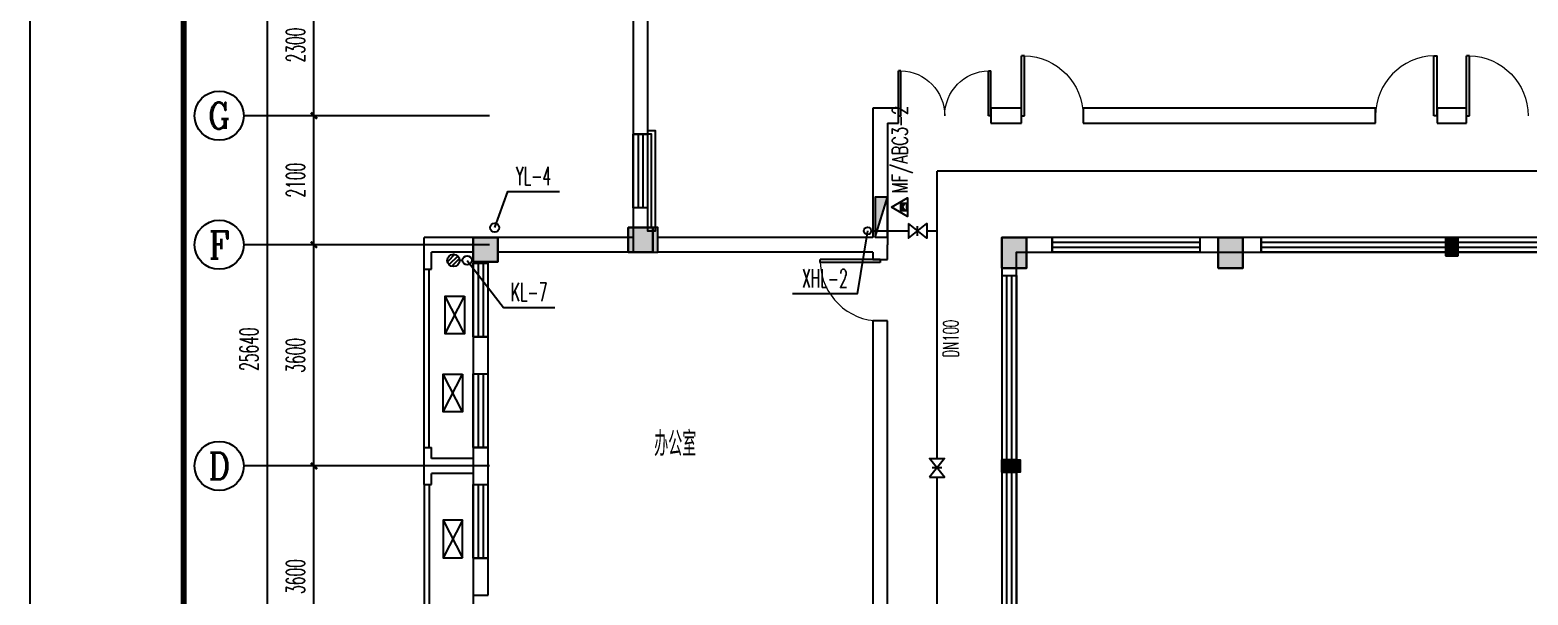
# Model space of a CAD drawing. Header units: inches. Extents: x -1293886 to -986005, y -15154 to 203628.
# Drawn here: x -1169458 to -1145085, y 2606 to 11801 of the extents above; entities that cross this region are included whole.
import ezdxf
from ezdxf.enums import TextEntityAlignment as Align

# ---------------------------------------------------------------- set-up
doc = ezdxf.new("R2010")
doc.units = ezdxf.units.IN
doc.header["$LTSCALE"] = 100
doc.header["$MEASUREMENT"] = 0
doc.linetypes.add('W_P', pattern=[7, 6, -1])
doc.layers.get('0').update_dxf_attribs({"color": 252})
for name, color, linetype in [('AXIS_TEXT', 7, 'Continuous'), ('PUB_HATCH', 8, 'Continuous'), ('PUB_WALL', 9, 'Continuous'), ('TK', 142, 'Continuous'), ('WP_F', 1, 'Continuous'), ('WP_F_DN', 4, 'Continuous'), ('WP_F_LGBH', 4, 'Continuous'), ('WP_F_PJ', 7, 'Continuous'), ('WP_Y', 6, 'W_P'), ('WP_Y_LGBH', 4, 'Continuous'), ('WP_Y_PJ', 7, 'Continuous'), ('WW_PJ', 7, 'Continuous'), ('WZ', 6, 'Continuous')]:
    doc.layers.add(name, color=color, linetype=linetype)
doc.layers.add('COLU', color=2, linetype='Continuous', lineweight=30)
doc.layers.add('COLU-HATCH', color=7, linetype='Continuous', lineweight=25, true_color=0x5b5b5b)
doc.styles.add('_TCH_AXIS', font='COMPLEX', dxfattribs={"bigfont": 'GBCBIG'})
doc.styles.add('COMPLEX', font='COMPLEX')
doc.styles.add('DIM_FONT', font='bzxw.shx', dxfattribs={"width": 0.55, "bigfont": 'bzhz.shx'})
doc.styles.add('DXF', font='bzxw.shx', dxfattribs={"width": 0.7, "bigfont": 'bzhz.shx'})
doc.styles.add('HZ', font='SIMPLEX.SHX', dxfattribs={"width": 0.55, "bigfont": 'HZTXT.SHX'})
doc.styles.add('HZ2', font='ROMAND.SHX', dxfattribs={"width": 0.7, "bigfont": 'HZTXT.SHX'})
doc.styles.get("Standard").update_dxf_attribs({"font": 'txt.shx', "bigfont": 'bzhz.shx'})
doc.dimstyles.new('DIMN', dxfattribs={"dimtxt": 300, "dimasz": 100, "dimexe": 250, "dimexo": 300, "dimgap": 150, "dimtad": 1, "dimdec": 0, "dimzin": 0, "dimdsep": 46, "dimtxsty": 'DIM_FONT', "dimblk": 'ARCHTICK', "dimcen": 0.09, "dimclrt": 7, "dimazin": 2, "dimtfac": 1, "dimtdec": 0, "dimtix": 1, "dimtmove": 2, "dimatfit": 3, "dimldrblk": 'ARCHTICK', "dimfxl": 0, "dimtolj": 1, "dimtzin": 0, "dimarcsym": 0})

# ---------------------------------------------------------------- blocks, each defined once
blk = doc.blocks.new('A$C34B85FCC')
at = {"layer": 'COLU-HATCH', "transparency": 33554687}
for points in [[(400, 14300), (400, 14700), (0, 14700), (0, 14300)], [(2920, 14460), (2920, 14860), (2520, 14860), (2520, 14460)], [(9000, 14200), (9000, 14700), (8600, 14700), (8600, 14200)], [(12520, 14200), (12520, 14700), (12120, 14700), (12120, 14200)]]:
    blk.add_hatch(color=256, dxfattribs=at).paths.add_polyline_path(points, flags=0)
at = {"layer": 'PUB_WALL'}
h = blk.add_hatch(dxfattribs=at)
h.set_pattern_fill('钢筋混凝土', color=256, scale=30)
h.set_pattern_definition([(45, (-1241376.725, 680760.73), (-53.0330086, 53.0330086), []), (50, (-1241376.72, 680760.73), (215.178055, -18.82564), [22.5, -247.5]), (355, (-1241376.72, 680760.73), (-41.6254, 225.65764), [18, -198]), (100.4514, (-1241358.8, 680759.16), (173.552815, 206.831863), [19.122057, -210.342634]), (46.1842, (-1241376.72, 680820.73), (320.172315, -49.655704), [33.75, -371.25]), (96.6356, (-1241350.04, 680816.6), (280.39881, 292.23536), [28.68309, -315.5139]), (351.1842, (-1241376.72, 680820.73), (280.39858, 292.23558), [27, -297]), (21, (-1241346.72, 680805.73), (179.072116, -120.785667), [22.5, -247.5]), (326, (-1241346.72, 680805.73), (72.9946, 217.545014), [18, -198]), (71.4514, (-1241331.8, 680795.66), (252.06679, 96.75915), [19.122057, -210.342634]), (37.5, (-1241376.725, 680760.73), (3.6479566, 99.868156), [0, -195.6, 0, -201, 0, -198.75]), (7.5, (-1241376.72, 680760.73), (78.920861, 118.3235136), [0, -114.6, 0, -191.1, 0, -75.75]), (327.5, (-1241443.625, 680760.73), (160.146731, -6.7664615), [0, -75, 0, -234, 0, -310.5]), (317.5, (-1241473.62, 680760.73), (174.955851, 30.031495), [0, -97.5, 0, -155.4, 0, -220.5])])
h.paths.add_polyline_path([(16010, 14690), (16010, 14410), (15830, 14410), (15830, 14690)])
at = {"layer": 'COLU'}
for points in [[(400, 14300), (400, 14700), (0, 14700), (0, 14300)], [(2920, 14460), (2920, 14860), (2520, 14860), (2520, 14460)], [(9000, 14200), (9000, 14700), (8600, 14700), (8600, 14200)], [(12520, 14200), (12520, 14700), (12120, 14700), (12120, 14200)]]:
    blk.add_lwpolyline(points, close=True, dxfattribs=at)
at = {"layer": 'PUB_WALL'}
for p, q in [((15820, 14400), (15820, 14700)), ((16020, 14400), (16020, 14700)), ((15820, 14400), (16020, 14400))]:
    blk.add_line(p, q, dxfattribs=at)
at = {"layer": 'PUB_WALL', "const_width": 20}
blk.add_lwpolyline([(16010, 14690), (16010, 14410), (15830, 14410), (15830, 14690)], close=True, dxfattribs=at)
blk = doc.blocks.new('_ArchTick')
at = {"color": 0, "linetype": 'ByBlock', "const_width": 0.4}
blk.add_lwpolyline([(-0.5, -0.5), (0.5, 0.5)], dxfattribs=at)
blk = doc.blocks.new('*D304')
at = {"color": 0, "lineweight": -2}
for p, q in [((-1162637, 4706), (-1165087, 4706)), ((-1164837, 1106), (-1164837, 4706)), ((-1162637, 1106), (-1165087, 1106))]:
    blk.add_line(p, q, dxfattribs=at)
at = {"layer": 'Defpoints', "color": 0}
for p in [(-1164837, 4706), (-1162337, 4706), (-1162337, 1106)]:
    blk.add_point(p, dxfattribs=at)
at = {"color": 0, "lineweight": -2, "xscale": 100, "yscale": 100, "zscale": 100}
for p, rotation in [((-1164837, 4706), 90), ((-1164837, 1106), 270)]:
    blk.add_blockref('_ArchTick', p, dxfattribs=dict(at, rotation=rotation))
at = {"color": 7, "insert": (-1165137, 2906), "char_height": 300, "attachment_point": 5, "rotation": 90, "style": 'HZ'}
blk.add_mtext('\\A1;3600', dxfattribs=at)
blk = doc.blocks.new('*D305')
at = {"color": 0, "lineweight": -2}
for p, q in [((-1162637, 8306), (-1165087, 8306)), ((-1164837, 4706), (-1164837, 8306)), ((-1162637, 4706), (-1165087, 4706))]:
    blk.add_line(p, q, dxfattribs=at)
at = {"layer": 'Defpoints', "color": 0}
for p in [(-1164837, 8306), (-1162337, 8306), (-1162337, 4706)]:
    blk.add_point(p, dxfattribs=at)
at = {"color": 0, "lineweight": -2, "xscale": 100, "yscale": 100, "zscale": 100}
for p, rotation in [((-1164837, 8306), 90), ((-1164837, 4706), 270)]:
    blk.add_blockref('_ArchTick', p, dxfattribs=dict(at, rotation=rotation))
at = {"color": 7, "insert": (-1165137, 6506), "char_height": 300, "attachment_point": 5, "rotation": 90, "style": 'HZ'}
blk.add_mtext('\\A1;3600', dxfattribs=at)
blk = doc.blocks.new('*D306')
at = {"color": 0, "lineweight": -2}
for p, q in [((-1162637, 10406), (-1165087, 10406)), ((-1164837, 8306), (-1164837, 10406)), ((-1162637, 8306), (-1165087, 8306))]:
    blk.add_line(p, q, dxfattribs=at)
at = {"layer": 'Defpoints', "color": 0}
for p in [(-1164837, 10406), (-1162337, 10406), (-1162337, 8306)]:
    blk.add_point(p, dxfattribs=at)
at = {"color": 0, "lineweight": -2, "xscale": 100, "yscale": 100, "zscale": 100}
for p, rotation in [((-1164837, 10406), 90), ((-1164837, 8306), 270)]:
    blk.add_blockref('_ArchTick', p, dxfattribs=dict(at, rotation=rotation))
at = {"color": 7, "insert": (-1165137, 9356), "char_height": 300, "attachment_point": 5, "rotation": 90, "style": 'HZ'}
blk.add_mtext('\\A1;2100', dxfattribs=at)
blk = doc.blocks.new('*D307')
at = {"color": 0, "lineweight": -2}
for p, q in [((-1162637, 12706), (-1165087, 12706)), ((-1164837, 10406), (-1164837, 12706)), ((-1162637, 10406), (-1165087, 10406))]:
    blk.add_line(p, q, dxfattribs=at)
at = {"layer": 'Defpoints', "color": 0}
for p in [(-1164837, 12706), (-1162337, 12706), (-1162337, 10406)]:
    blk.add_point(p, dxfattribs=at)
at = {"color": 0, "lineweight": -2, "xscale": 100, "yscale": 100, "zscale": 100}
for p, rotation in [((-1164837, 12706), 90), ((-1164837, 10406), 270)]:
    blk.add_blockref('_ArchTick', p, dxfattribs=dict(at, rotation=rotation))
at = {"color": 7, "insert": (-1165137, 11556), "char_height": 300, "attachment_point": 5, "rotation": 90, "style": 'HZ'}
blk.add_mtext('\\A1;2300', dxfattribs=at)
blk = doc.blocks.new('*D310')
at = {"color": 0, "lineweight": -2}
for p, q in [((-1162594, 19426), (-1165844, 19426)), ((-1165594, -6214), (-1165594, 19426)), ((-1162594, -6214), (-1165844, -6214))]:
    blk.add_line(p, q, dxfattribs=at)
at = {"layer": 'Defpoints', "color": 0}
for p in [(-1165594, 19426), (-1162294, 19426), (-1162294, -6214)]:
    blk.add_point(p, dxfattribs=at)
at = {"color": 0, "lineweight": -2, "xscale": 100, "yscale": 100, "zscale": 100}
for p, rotation in [((-1165594, 19426), 90), ((-1165594, -6214), 270)]:
    blk.add_blockref('_ArchTick', p, dxfattribs=dict(at, rotation=rotation))
at = {"color": 7, "insert": (-1165894, 6606), "char_height": 300, "attachment_point": 5, "rotation": 90, "style": 'HZ'}
blk.add_mtext('\\A1;25640', dxfattribs=at)
blk = doc.blocks.new('$TCHSYS$WIN2D')
for p, q in [((-0.5, 0.5), (0.5, 0.5)), ((-0.5, 0.5), (-0.5, -0.5)), ((0.5, 0.5), (0.5, -0.5)), ((0.5, 0.1667), (-0.5, 0.1667)), ((0.5, -0.1667), (-0.5, -0.1667)), ((-0.5, -0.5), (0.5, -0.5))]:
    blk.add_line(p, q)
blk = doc.blocks.new('_AXISO')
blk.add_circle((0, 0), 0.5)
at = {"layer": 'AXIS_TEXT', "style": 'COMPLEX', "width": 1.041667}
blk.add_attdef('A', text='', height=0.56, dxfattribs=at).set_placement((-0.25, -0.28), (0.25, -0.28), align=Align.FIT)
blk = doc.blocks.new('$DorLib2D$00000001')
for p, q in [((0.45, 0.975), (0.5, 0.975)), ((0.45, 0), (0.45, 0.975)), ((0.5, 0), (0.5, 0.975)), ((0.5, 0), (0.45, 0))]:
    blk.add_line(p, q)
at = {"lineweight": 13}
blk.add_arc((0.475, 0), 0.975, 91.4693, 180, dxfattribs=at)
blk = doc.blocks.new('$DorLib2D$00000002')
for p, q in [((-0.5, 0), (-0.5, 0.4875)), ((-0.475, 0.4875), (-0.5, 0.4875)), ((-0.475, 0), (-0.475, 0.4875)), ((0.475, 0), (0.475, 0.4875)), ((0.475, 0.4875), (0.5, 0.4875)), ((0.5, 0), (0.5, 0.4875)), ((-0.5, 0), (-0.475, 0)), ((0.5, 0), (0.475, 0))]:
    blk.add_line(p, q)
at = {"lineweight": 13}
for centre, start, end in [((-0.4875, 0), 0, 88.53072), ((0.4875, 0), 91.46928, 180)]:
    blk.add_arc(centre, 0.4875, start, end, dxfattribs=at)
blk = doc.blocks.new('_FZH')
blk.add_lwpolyline([(-0.5, -0.5), (0.5, -0.5), (0.5, 0.5), (-0.5, 0.5)], close=True)
at = {"layer": 'PUB_HATCH'}
blk.add_solid([(-0.5, -0.5), (0.5, -0.5), (-0.5, 0.5), (0.5, 0.5)], dxfattribs=at)
blk = doc.blocks.new('$LIGUAN')
at = {"color": 0, "linetype": 'Continuous'}
blk.add_circle((0, 0), 0.5, dxfattribs=at)
at = {"color": 0, "flags": 1}
for tag in ['THICK', 'BG_D', 'BG_T']:
    blk.add_attdef(tag, (0, 0), '', height=0.0001, dxfattribs=at)
blk = doc.blocks.new('$QC001_5')
blk.add_line((-325, 200), (325, 0))
blk.add_lwpolyline([(325, 0), (325, 200), (-325, 200), (-325, 0)], close=True)
blk.add_solid([(-325, 200), (325, 200), (-325, 200), (325, 0)])
at = {"flags": 1}
for tag in ['UNIT', 'WHAT', 'SPEC']:
    blk.add_attdef(tag, (0, 0), '', height=0.001, dxfattribs=at)
blk = doc.blocks.new('$QC006_2')
for points in [[(0, 260), (150, 0), (-150, 0)], [(-57, 109), (67, 109), (67, 19), (-57, 19)]]:
    blk.add_lwpolyline(points, close=True)
for points in [[(-57, 109), (67, 109), (67, 19), (-57, 109)], [(67, 19), (-57, 109), (-57, 19), (67, 109)], [(67, 109), (67, 19), (-57, 109), (-57, 19)]]:
    blk.add_solid(points)
at = {"style": 'HZ', "width": 0.7}
blk.add_attdef('TXT', (227, -1), '', height=250, dxfattribs=at)
at = {"style": 'HZ', "flags": 1}
for tag in ['UNIT', 'WHAT', 'SPEC']:
    blk.add_attdef(tag, (0, 0), '', height=0.001, dxfattribs=at)
blk = doc.blocks.new('$PS001_0')
for p, q in [((-0.48, -0.12), (0.12, 0.48)), ((-0.35, -0.35), (0.35, 0.35)), ((-0.12, -0.49), (0.49, 0.12))]:
    blk.add_line(p, q)
blk.add_circle((0, 0), 0.5)
at = {"style": 'HZ', "width": 0.7, "flags": 1}
for tag in ['UNIT', 'WHAT', 'SPEC']:
    blk.add_attdef(tag, (0, 0), '', height=0.001, dxfattribs=at)
blk = doc.blocks.new('$VA003_1')
blk.add_line((0, -0.258), (0, 0.258))
blk.add_lwpolyline([(-0.5, 0.4), (-0.5, -0.4), (0.5, 0.4), (0.5, -0.4)], close=True)
at = {"width": 0.7, "flags": 1}
for tag, p in [('UNIT', (0, 0)), ('SPEC', (0, -0.002)), ('WHAT', (0, -0.003))]:
    blk.add_attdef(tag, p, '', height=0.001, dxfattribs=at)

msp = doc.modelspace()

# ---------------------------------------------------------------- hatches: boundary and pattern name
h = msp.add_hatch()
h.set_pattern_fill('ANSI31', color=256, angle=-90)
h.set_pattern_definition([(315, (-434905.9559, 1195999.9733), (1.1225320151, 1.1225320151), [])])
h.paths.add_polyline_path([(-1146225, 8426), (-1146225, 8126), (-1146425, 8126), (-1146425, 8426)])
h = msp.add_hatch()
h.set_pattern_fill('ANSI31', color=256)
h.set_pattern_definition([(45, (-2341218.9637, 716124.9843), (-1.1225320151, 1.1225320151), [])])
h.paths.add_polyline_path([(-1153645, 4805.9), (-1153345, 4805.9), (-1153345, 4605.9), (-1153645, 4605.9)])

# ---------------------------------------------------------------- linework, layer by layer
for p, q in [((-1159645, 12586), (-1159645, 10105.9)), ((-1159405, 10105.9), (-1159405, 12586)), ((-1155745, 10526), (-1155745, 8426)), ((-1155325, 10526), (-1155745, 10526)), ((-1155325, 10286), (-1155325, 10526)), ((-1153325, 10526), (-1153825, 10526)), ((-1153825, 10526), (-1153825, 10286)), ((-1153325, 10286), (-1153325, 10526)), ((-1147565, 10526), (-1152325, 10526)), ((-1152325, 10526), (-1152325, 10286)), ((-1147565, 10286), (-1147565, 10526)), ((-1146085, 10526), (-1146565, 10526)), ((-1146565, 10526), (-1146565, 10286)), ((-1146085, 10286), (-1146085, 10526)), ((-1161978.6, 10406), (-1165978.6, 10406)), ((-1155505, 10286), (-1155505, 8306)), ((-1155505, 10286), (-1155325, 10286)), ((-1153825, 10286), (-1153325, 10286)), ((-1152325, 10286), (-1147565, 10286)), ((-1146565, 10286), (-1146085, 10286)), ((-1159645, 10105.9), (-1159405, 10105.9)), ((-1159405, 8905.9), (-1159645, 8905.9)), ((-1159645, 8905.9), (-1159645, 8586)), ((-1159405, 8586), (-1159405, 8905.9)), ((-1161978.6, 8306), (-1165978.6, 8306)), ((-1162245, 8426), (-1163045, 8426)), ((-1163045, 7905.9), (-1163045, 8426)), ((-1159645, 8426), (-1161845, 8426)), ((-1155745, 8426), (-1159245, 8426)), ((-1155505, 8066), (-1155505, 8306)), ((-1152825, 8426), (-1153245, 8426)), ((-1152825, 8186), (-1152825, 8426)), ((-1150125, 8426), (-1150425, 8426)), ((-1150425, 8426), (-1150425, 8186)), ((-1149425, 8426), (-1149725, 8426)), ((-1149425, 8186), (-1149425, 8426)), ((-1146225, 8426), (-1146425, 8426)), ((-1146425, 8426), (-1146425, 8186)), ((-1146225, 8186), (-1146225, 8426)), ((-1162245, 8186), (-1162925, 8186)), ((-1162925, 7905.9), (-1162925, 8186)), ((-1159645, 8186), (-1161845, 8186)), ((-1155745, 8186), (-1159245, 8186)), ((-1155745, 8186), (-1155745, 8066)), ((-1155745, 8066), (-1155505, 8066)), ((-1153245, 8186), (-1152825, 8186)), ((-1150425, 8186), (-1150125, 8186)), ((-1149725, 8186), (-1149425, 8186)), ((-1146425, 8186), (-1146225, 8186)), ((-1163045, 5006.1), (-1163045, 7905.9)), ((-1163045, 7905.9), (-1162925, 7905.9)), ((-1162965, 5006.1), (-1162965, 7905.9)), ((-1162245, 8026), (-1162245, 8005.9)), ((-1162245, 8005.9), (-1162005, 8005.9)), ((-1162005, 8005.9), (-1162005, 8026)), ((-1153645, 7926), (-1153645, 7805.9)), ((-1153645, 7805.9), (-1153405, 7805.9)), ((-1153405, 7805.9), (-1153405, 7926)), ((-1162388.9, 6857.4), (-1162701.8, 7466.7)), ((-1162701.8, 6857.4), (-1162388.9, 7466.7)), ((-1155745, 7066), (-1155745, 2386)), ((-1155505, 7066), (-1155745, 7066)), ((-1155505, 2386), (-1155505, 7066)), ((-1162245, 6805.9), (-1162245, 6206)), ((-1162005, 6805.9), (-1162245, 6805.9)), ((-1162005, 6206), (-1162005, 6805.9)), ((-1162419.7, 5588.9), (-1162732.6, 6198.1)), ((-1162732.6, 5588.9), (-1162419.7, 6198.1)), ((-1162245, 6206), (-1162005, 6206)), ((-1163045, 4705.8), (-1163045, 5005.7)), ((-1163045, 5005.7), (-1162925, 5005.7)), ((-1162925, 4825.9), (-1162925, 5005.7)), ((-1162005, 5006), (-1162245, 5006)), ((-1162245, 5006), (-1162245, 4826)), ((-1162005, 4706), (-1162005, 5006)), ((-1161978.6, 4706), (-1165978.6, 4706)), ((-1163045, 4405.8), (-1163045, 4705.8)), ((-1162245, 4826), (-1162925, 4825.9)), ((-1162005, 4406), (-1162005, 4706)), ((-1153405, 4805.9), (-1153645, 4805.9)), ((-1153645, 4805.9), (-1153645, 4605.9)), ((-1153405, 4605.9), (-1153405, 4805.9)), ((-1163045, 4405.8), (-1163045, 1506)), ((-1163045, 4405.8), (-1162925, 4405.8)), ((-1162965, 4405.8), (-1162965, 1506)), ((-1162245, 4586), (-1162925, 4585.9)), ((-1162925, 4405.8), (-1162925, 4585.9)), ((-1162245, 4586), (-1162245, 4406)), ((-1162245, 4406), (-1162005, 4406)), ((-1153645, 4605.9), (-1153405, 4605.9)), ((-1162419.7, 3823.1), (-1162732.6, 3213.9)), ((-1162732.6, 3823.1), (-1162419.7, 3213.9)), ((-1162245, 3206), (-1162245, 2605.9)), ((-1162005, 3206), (-1162245, 3206)), ((-1162005, 2605.9), (-1162005, 3206)), ((-1162245, 2605.9), (-1162005, 2605.9))]:
    msp.add_line(p, q)
for points in [[(-1123105, 19426), (-1159645, 19426), (-1159645, 8426), (-1162245, 8426), (-1162245, -6274), (-1153345, -6274), (-1153345, -2014), (-1152805, -2014), (-1152805, 1226), (-1153405, 1226), (-1153405, 8186), (-1128445, 8186), (-1128445, 6146), (-1123345, 6146), (-1123345, 5936), (-1123105, 5936), (-1123105, 8186), (-1123105, 8186), (-1123105, 17226), (-1123105, 17226), (-1123105, 19426)], [(-1159405, 10105.9), (-1159405, 10165.9), (-1159285, 10165.9), (-1159285, 9425.9), (-1159285, 9425.9), (-1159285, 8526), (-1159405, 8526), (-1159405, 8586), (-1159345, 8586), (-1159345, 10105.9), (-1159405, 10105.9)], [(-1162388.9, 7466.7), (-1162388.9, 6857.4), (-1162701.8, 6857.4), (-1162701.8, 7466.7), (-1162388.9, 7466.7)], [(-1162419.7, 6198.1), (-1162419.7, 5588.9), (-1162732.6, 5588.9), (-1162732.6, 6198.1), (-1162419.7, 6198.1)], [(-1162419.7, 3213.9), (-1162419.7, 3823.1), (-1162732.6, 3823.1), (-1162732.6, 3213.9), (-1162419.7, 3213.9)]]:
    msp.add_lwpolyline(points)
for points in [[(-1146225, 8426), (-1146225, 8126), (-1146425, 8126), (-1146425, 8426)], [(-1153645, 4805.9), (-1153345, 4805.9), (-1153345, 4605.9), (-1153645, 4605.9)]]:
    msp.add_lwpolyline(points, close=True)
at = {"layer": 'TK'}
msp.add_lwpolyline([(-1169457.5, -15153.6), (-1110057.5, -15153.6), (-1110057.5, 26846.4), (-1169457.5, 26846.4)], close=True, dxfattribs=at)
at = {"layer": 'TK', "const_width": 100}
msp.add_lwpolyline([(-1166957.5, -14153.6), (-1111057.5, -14153.6), (-1111057.5, 25846.4), (-1166957.5, 25846.4)], close=True, dxfattribs=at)
at = {"layer": 'WP_F'}
for p, q in [((-1154700.1, 8531), (-1154700.1, 9503.8)), ((-1131663.8, 9503.8), (-1154700.1, 9503.8)), ((-1155770.2, 8531), (-1155595.6, 8531)), ((-1155595.6, 8531), (-1155166.8, 8531)), ((-1154866.8, 8531), (-1154700.1, 8531)), ((-1154700.1, 4826.1), (-1154700.1, 8531)), ((-1154700.1, 847), (-1154700.1, 4526.1))]:
    msp.add_line(p, q, dxfattribs=at)
at = {"layer": 'WP_F_LGBH'}
msp.add_lwpolyline([(-1155830.2, 8531), (-1155999, 7508.8), (-1157049, 7508.8)], dxfattribs=at)
at = {"layer": 'WP_Y'}
msp.add_line((-1162419.4, 8052), (-1162468.8, 8052), dxfattribs=at)
at = {"layer": 'WP_Y_LGBH'}
for points in [[(-1161896.5, 8584.5), (-1161684.7, 9175), (-1160844.7, 9175)], [(-1162344.4, 8052), (-1161755.7, 7286.3), (-1160915.7, 7286.3)]]:
    msp.add_lwpolyline(points, dxfattribs=at)

# ---------------------------------------------------------------- block references
msp.add_blockref('A$C34B85FCC', (-1162245, -6274))
for name, p, xscale, yscale, zscale in [('$DorLib2D$00000001', (-1152825, 10406), -1000, 1000, -1000), ('$DorLib2D$00000001', (-1147065, 10406), 1000, 1000, 1000), ('$DorLib2D$00000001', (-1145585, 10406), -1000, 1000, -1000), ('$DorLib2D$00000002', (-1154575, 10406), -1500, 1500, -1500), ('_FZH', (-1159445, 8386), 400, 400, 400), ('_FZH', (-1162045, 8226), 400, 400, 400), ('_FZH', (-1153445, 8176), 400, 499.9999999435386, 499.9999999435386), ('$TCHSYS$WIN2D', (-1151625, 8306), -2400, 240, -2400), ('_FZH', (-1149925, 8176), 400.000000203494, 499.9999999435386, 499.9999999435386), ('$TCHSYS$WIN2D', (-1147925, 8306), -3000, 240, -3000), ('$TCHSYS$WIN2D', (-1144725, 8306), -3000, 240, -3000)]:
    msp.add_blockref(name, p, dxfattribs=dict(xscale=xscale, yscale=yscale, zscale=zscale))
ref = msp.add_blockref('_AXISO', (-1166378.6, 10406), dxfattribs=dict(xscale=800, yscale=800, zscale=800))
ref.add_attrib('A', 'G', dxfattribs={"layer": 'AXIS_TEXT', "height": 425.2, "style": '_TCH_AXIS'}).set_placement((-1166560.8, 10193.4), (-1166196.4, 10193.4), align=Align.FIT)
for name, p, xscale, yscale, zscale, rotation in [('$TCHSYS$WIN2D', (-1159525, 9505.9), -1200, 240, -1200, 270), ('$DorLib2D$00000001', (-1155625, 7566), -1000, -1000, -1000, 270), ('$TCHSYS$WIN2D', (-1162125, 7405.9), -1200, -240, -1200, 270), ('$TCHSYS$WIN2D', (-1153525, 6305.9), -3000, 240, -3000, 90), ('$TCHSYS$WIN2D', (-1162125, 5606), -1200, -240, -1200, 270), ('$TCHSYS$WIN2D', (-1162125, 3806), -1200, -240, -1200, 270), ('$TCHSYS$WIN2D', (-1153525, 3105.9), -3000, 240, -3000, 90)]:
    msp.add_blockref(name, p, dxfattribs=dict(xscale=xscale, yscale=yscale, zscale=zscale, rotation=rotation))
ref = msp.add_blockref('_AXISO', (-1166378.6, 8306), dxfattribs=dict(xscale=800, yscale=800, zscale=800))
ref.add_attrib('A', 'F', dxfattribs={"layer": 'AXIS_TEXT', "height": 445.4, "style": '_TCH_AXIS'}).set_placement((-1166548.3, 8083.3), (-1166208.9, 8083.3), align=Align.FIT)
ref = msp.add_blockref('_AXISO', (-1166378.6, 4706), dxfattribs=dict(xscale=800, yscale=800, zscale=800))
ref.add_attrib('A', 'D', dxfattribs={"layer": 'AXIS_TEXT', "height": 435.3, "style": '_TCH_AXIS'}).set_placement((-1166554.8, 4488.3), (-1166202.4, 4488.3), align=Align.FIT)
at = {"layer": 'WP_F', "xscale": 120, "yscale": 120, "zscale": 120}
msp.add_blockref('$LIGUAN', (-1155830.2, 8531), dxfattribs=at)
at = {"layer": 'WP_F_PJ', "rotation": 90}
msp.add_blockref('$QC001_5', (-1155505, 8756.5), dxfattribs=at)
at = {"layer": 'WP_F_PJ', "xscale": 300, "yscale": 300, "zscale": 300}
msp.add_blockref('$VA003_1', (-1155016.8, 8531), dxfattribs=at)
at = {"layer": 'WP_F_PJ', "xscale": 300, "yscale": 300, "zscale": 300, "rotation": 90}
msp.add_blockref('$VA003_1', (-1154700.1, 4676.1), dxfattribs=at)
at = {"layer": 'WP_Y', "xscale": 150, "yscale": 150, "zscale": 150}
for p in [(-1161896.5, 8584.5), (-1162344.4, 8052)]:
    msp.add_blockref('$LIGUAN', p, dxfattribs=at)
at = {"layer": 'WP_Y_PJ', "xscale": 200, "yscale": 200, "zscale": 200, "rotation": 180}
msp.add_blockref('$PS001_0', (-1162568.8, 8052), dxfattribs=at)
at = {"layer": 'WW_PJ', "rotation": 90}
msp.add_blockref('$QC006_2', (-1155179.4, 8916.8), dxfattribs=at).add_auto_attribs({'TXT': 'MF/ABC3-2'})

# ---------------------------------------------------------------- texts
at = {"layer": 'WP_F_DN', "style": 'HZ', "width": 0.55}
msp.add_text('DN100', height=250, rotation=90, dxfattribs=at).set_placement((-1154475.1, 6779.5), align=Align.MIDDLE)
at = {"layer": 'WP_F_LGBH', "style": 'HZ2', "width": 0.55}
msp.add_text('XHL-2', height=300, dxfattribs=at).set_placement((-1156524, 7608.8), align=Align.CENTER)
at = {"layer": 'WP_Y_LGBH', "style": 'HZ2', "width": 0.55}
for s, p in [('YL-4', (-1161264.7, 9275)), ('KL-7', (-1161335.7, 7386.3))]:
    msp.add_text(s, height=300, dxfattribs=at).set_placement(p, align=Align.CENTER)
at = {"layer": 'WZ', "color": 1, "style": 'DXF', "width": 0.6}
msp.add_text('办公室', height=400, dxfattribs=at).set_placement((-1159301.3, 4866.5))

# ---------------------------------------------------------------- dimensions: what is measured, and where the dimension line sits
for p1, p2, distance, picture, middle in [((-1162294.3, -6214), (-1162294.3, 19426), 3300, '*D310', (-1165894.3, 6606)), ((-1162337.2, 10406), (-1162337.2, 12706), 2500, '*D307', (-1165137.2, 11556)), ((-1162337.2, 8306), (-1162337.2, 10406), 2500, '*D306', (-1165137.2, 9356)), ((-1162337.2, 4706), (-1162337.2, 8306), 2500, '*D305', (-1165137.2, 6506)), ((-1162337.2, 1106), (-1162337.2, 4706), 2500, '*D304', (-1165137.2, 2906))]:
    dim = msp.add_aligned_dim(p1=p1, p2=p2, distance=distance, dimstyle='DIMN', override={"dimtxsty": 'HZ'})
    dim.commit()
    dim.dimension.update_dxf_attribs({"geometry": picture, "text_midpoint": middle})

doc.saveas('drawing.dxf')
